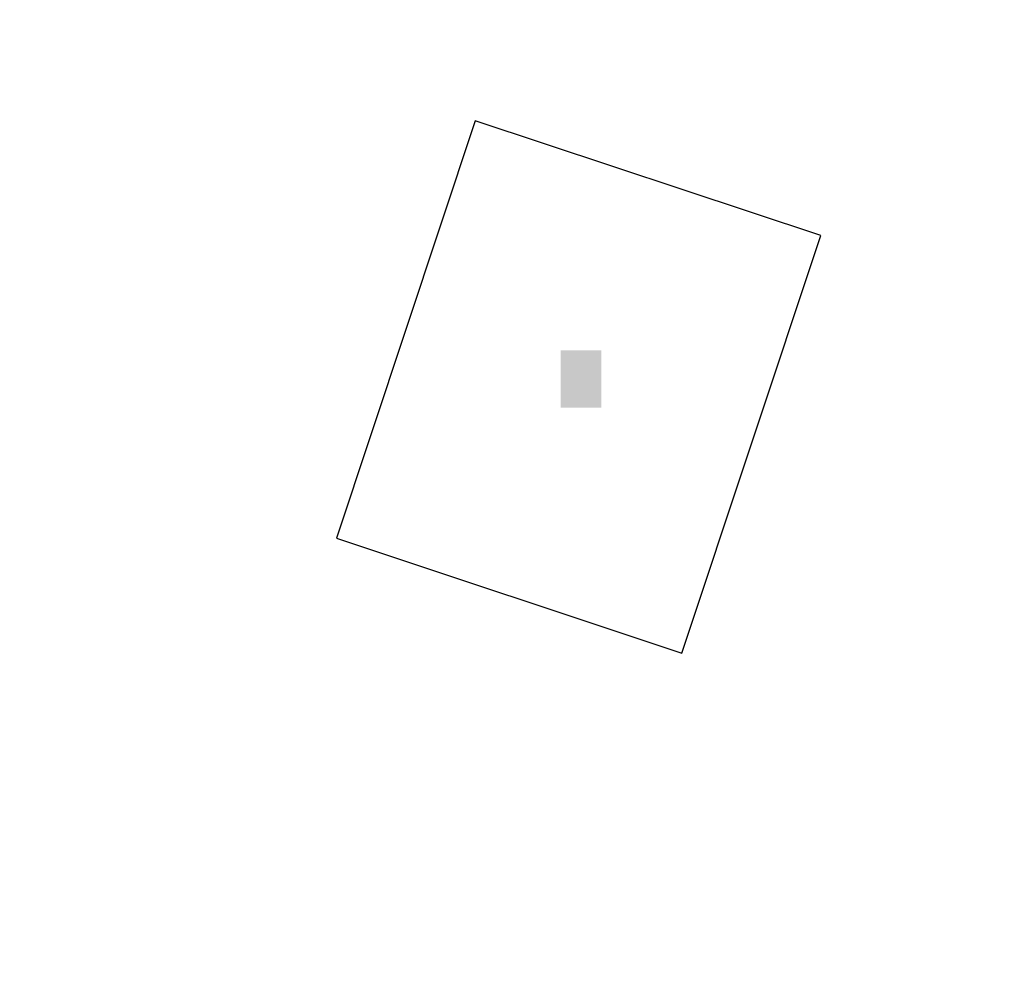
# Model space of a CAD drawing. Header units: metres. Extents: x 431006 to 434411, y 2469261 to 2473208.
# Drawn here: x 432945.31 to 432955.91, y 2471115.22 to 2471125.68 of the extents above; entities that cross this region are included whole.
import ezdxf

# ---------------------------------------------------------------- set-up
doc = ezdxf.new("R2010")
doc.units = ezdxf.units.M
doc.header["$MEASUREMENT"] = 0
doc.layers.add('nha cua-ks', color=8, linetype='Continuous', lineweight=18)
doc.layers.add('thuc vat-ks', color=8, linetype='Continuous', lineweight=18)
doc.styles.add('THUY', font='')
doc.styles.get('THUY').set_extended_font_data('.VnArial NarrowH')

msp = doc.modelspace()

# ---------------------------------------------------------------- hatches: boundary and pattern name
at = {"layer": 'thuc vat-ks'}
h = msp.add_hatch(dxfattribs=at)
h.set_pattern_fill('217B', color=9, scale=20, style=0, pattern_type=2)
h.set_pattern_definition([(0, (14.8, 7.6), (0, 20), [0, -20]), (0, (14.76, 7.848), (0, 20), [0, -20]), (0, (14.648, 8.07), (0, 20), [0, -20]), (0, (14.47, 8.248), (0, 20), [0, -20]), (0, (14.248, 8.36), (0, 20), [0, -20]), (0, (14, 8.4), (0, 20), [0, -20]), (0, (13.752, 8.36), (0, 20), [0, -20]), (0, (13.53, 8.248), (0, 20), [0, -20]), (0, (13.352, 8.07), (0, 20), [0, -20]), (0, (13.24, 7.848), (0, 20), [0, -20]), (0, (13.2, 7.6), (0, 20), [0, -20]), (0, (13.24, 7.352), (0, 20), [0, -20]), (0, (13.352, 7.13), (0, 20), [0, -20]), (0, (13.53, 6.952), (0, 20), [0, -20]), (0, (13.752, 6.84), (0, 20), [0, -20]), (0, (14, 6.8), (0, 20), [0, -20]), (0, (14.248, 6.84), (0, 20), [0, -20]), (0, (14.47, 6.952), (0, 20), [0, -20]), (0, (14.648, 7.13), (0, 20), [0, -20]), (0, (14.76, 7.352), (0, 20), [0, -20]), (0, (6.76, 15.352), (0, 20), [0, -20]), (0, (6.648, 15.13), (0, 20), [0, -20]), (0, (6.47, 14.952), (0, 20), [0, -20]), (0, (6.248, 14.84), (0, 20), [0, -20]), (0, (6, 14.8), (0, 20), [0, -20]), (0, (5.752, 14.84), (0, 20), [0, -20]), (0, (5.53, 14.952), (0, 20), [0, -20]), (0, (5.352, 15.13), (0, 20), [0, -20]), (0, (5.24, 15.352), (0, 20), [0, -20]), (0, (5.2, 15.6), (0, 20), [0, -20]), (0, (5.24, 15.848), (0, 20), [0, -20]), (0, (5.352, 16.07), (0, 20), [0, -20]), (0, (5.53, 16.248), (0, 20), [0, -20]), (0, (5.752, 16.36), (0, 20), [0, -20]), (0, (6, 16.4), (0, 20), [0, -20]), (0, (6.248, 16.36), (0, 20), [0, -20]), (0, (6.47, 16.248), (0, 20), [0, -20]), (0, (6.648, 16.07), (0, 20), [0, -20]), (0, (6.76, 15.848), (0, 20), [0, -20]), (0, (6.8, 15.6), (0, 20), [0, -20]), (0, (14, 4), (0, 20), [1.086, -18.914]), (0, (6, 12), (0, 20), [1.086, -18.914]), (90, (14, 4), (-20, 1e-15), [2.8, -17.2]), (90, (6, 12), (-20, 1e-15), [2.8, -17.2])])
edge = h.paths.add_edge_path()
edge.add_line((433139.362, 2471248.958), (433131.88, 2471247.164))
edge.add_line((433131.88, 2471247.164), (433112.281, 2471247.164))
edge.add_line((433112.281, 2471247.164), (433099.778, 2471256.952))
edge.add_line((433099.778, 2471256.952), (433076.391, 2471291.76))
edge.add_line((433076.391, 2471291.76), (433063.55, 2471306.273))
edge.add_line((433063.55, 2471306.273), (433039.558, 2471308.973))
edge.add_line((433039.558, 2471308.973), (433021.987, 2471309.648))
edge.add_line((433021.987, 2471309.648), (433008.471, 2471317.41))
edge.add_line((433008.471, 2471317.41), (432992.541, 2471340.354))
edge.add_line((432992.541, 2471340.354), (432981.052, 2471339.004))
edge.add_line((432981.052, 2471339.004), (432971.253, 2471328.879))
edge.add_line((432971.253, 2471328.879), (432960.778, 2471292.43))
edge.add_line((432960.778, 2471292.43), (432943.949, 2471282.242))
edge.add_line((432943.949, 2471282.242), (432938.729, 2471270.156))
edge.add_line((432938.729, 2471270.156), (432941.326, 2471242.831))
edge.add_line((432941.326, 2471242.831), (432932.547, 2471230.034))
edge.add_line((432932.547, 2471230.034), (432924.716, 2471225.057))
edge.add_line((432924.716, 2471225.057), (432919.733, 2471218.658))
edge.add_line((432919.733, 2471218.658), (432917.123, 2471208.467))
edge.add_line((432917.123, 2471208.467), (432918.31, 2471197.092))
edge.add_line((432918.31, 2471197.092), (432921.394, 2471190.693))
edge.add_line((432921.394, 2471190.693), (432933.403, 2471180.002))
edge.add_line((432933.403, 2471180.002), (432955.057, 2471173.274))
edge.add_line((432955.057, 2471173.274), (432963.238, 2471160.778))
edge.add_line((432963.238, 2471160.778), (432963.238, 2471144.917))
edge.add_line((432963.238, 2471144.917), (432971.899, 2471129.057))
edge.add_line((432971.899, 2471129.057), (432980.08, 2471123.29))
edge.add_line((432980.08, 2471123.29), (433002.984, 2471115.218))

# ---------------------------------------------------------------- linework, layer by layer
at = {"layer": 'nha cua-ks', "color": 8, "lineweight": 0, "extrusion": (0, 0, -1)}
msp.add_lwpolyline([(-432952.465, 2471118.831), (-432953.965, 2471123.345), (-432950.234, 2471124.585), (-432948.733, 2471120.072)], close=True, dxfattribs=at)
at = {"layer": 'nha cua-ks', "lineweight": 0, "extrusion": (0, 0, -1)}
msp.add_lwpolyline([(-432952.465, 2471118.831), (-432953.965, 2471123.345), (-432950.234, 2471124.585), (-432948.733, 2471120.072)], close=True, dxfattribs=at)

# ---------------------------------------------------------------- texts
at = {"layer": 'nha cua-ks', "color": 8, "style": 'THUY'}
msp.add_text('.', height=4, dxfattribs=at).set_placement((432950.738, 2471121.483))
at = {"layer": 'nha cua-ks', "style": 'THUY'}
msp.add_text('.', height=4, dxfattribs=at).set_placement((432950.738, 2471121.483))

doc.saveas('drawing.dxf')
